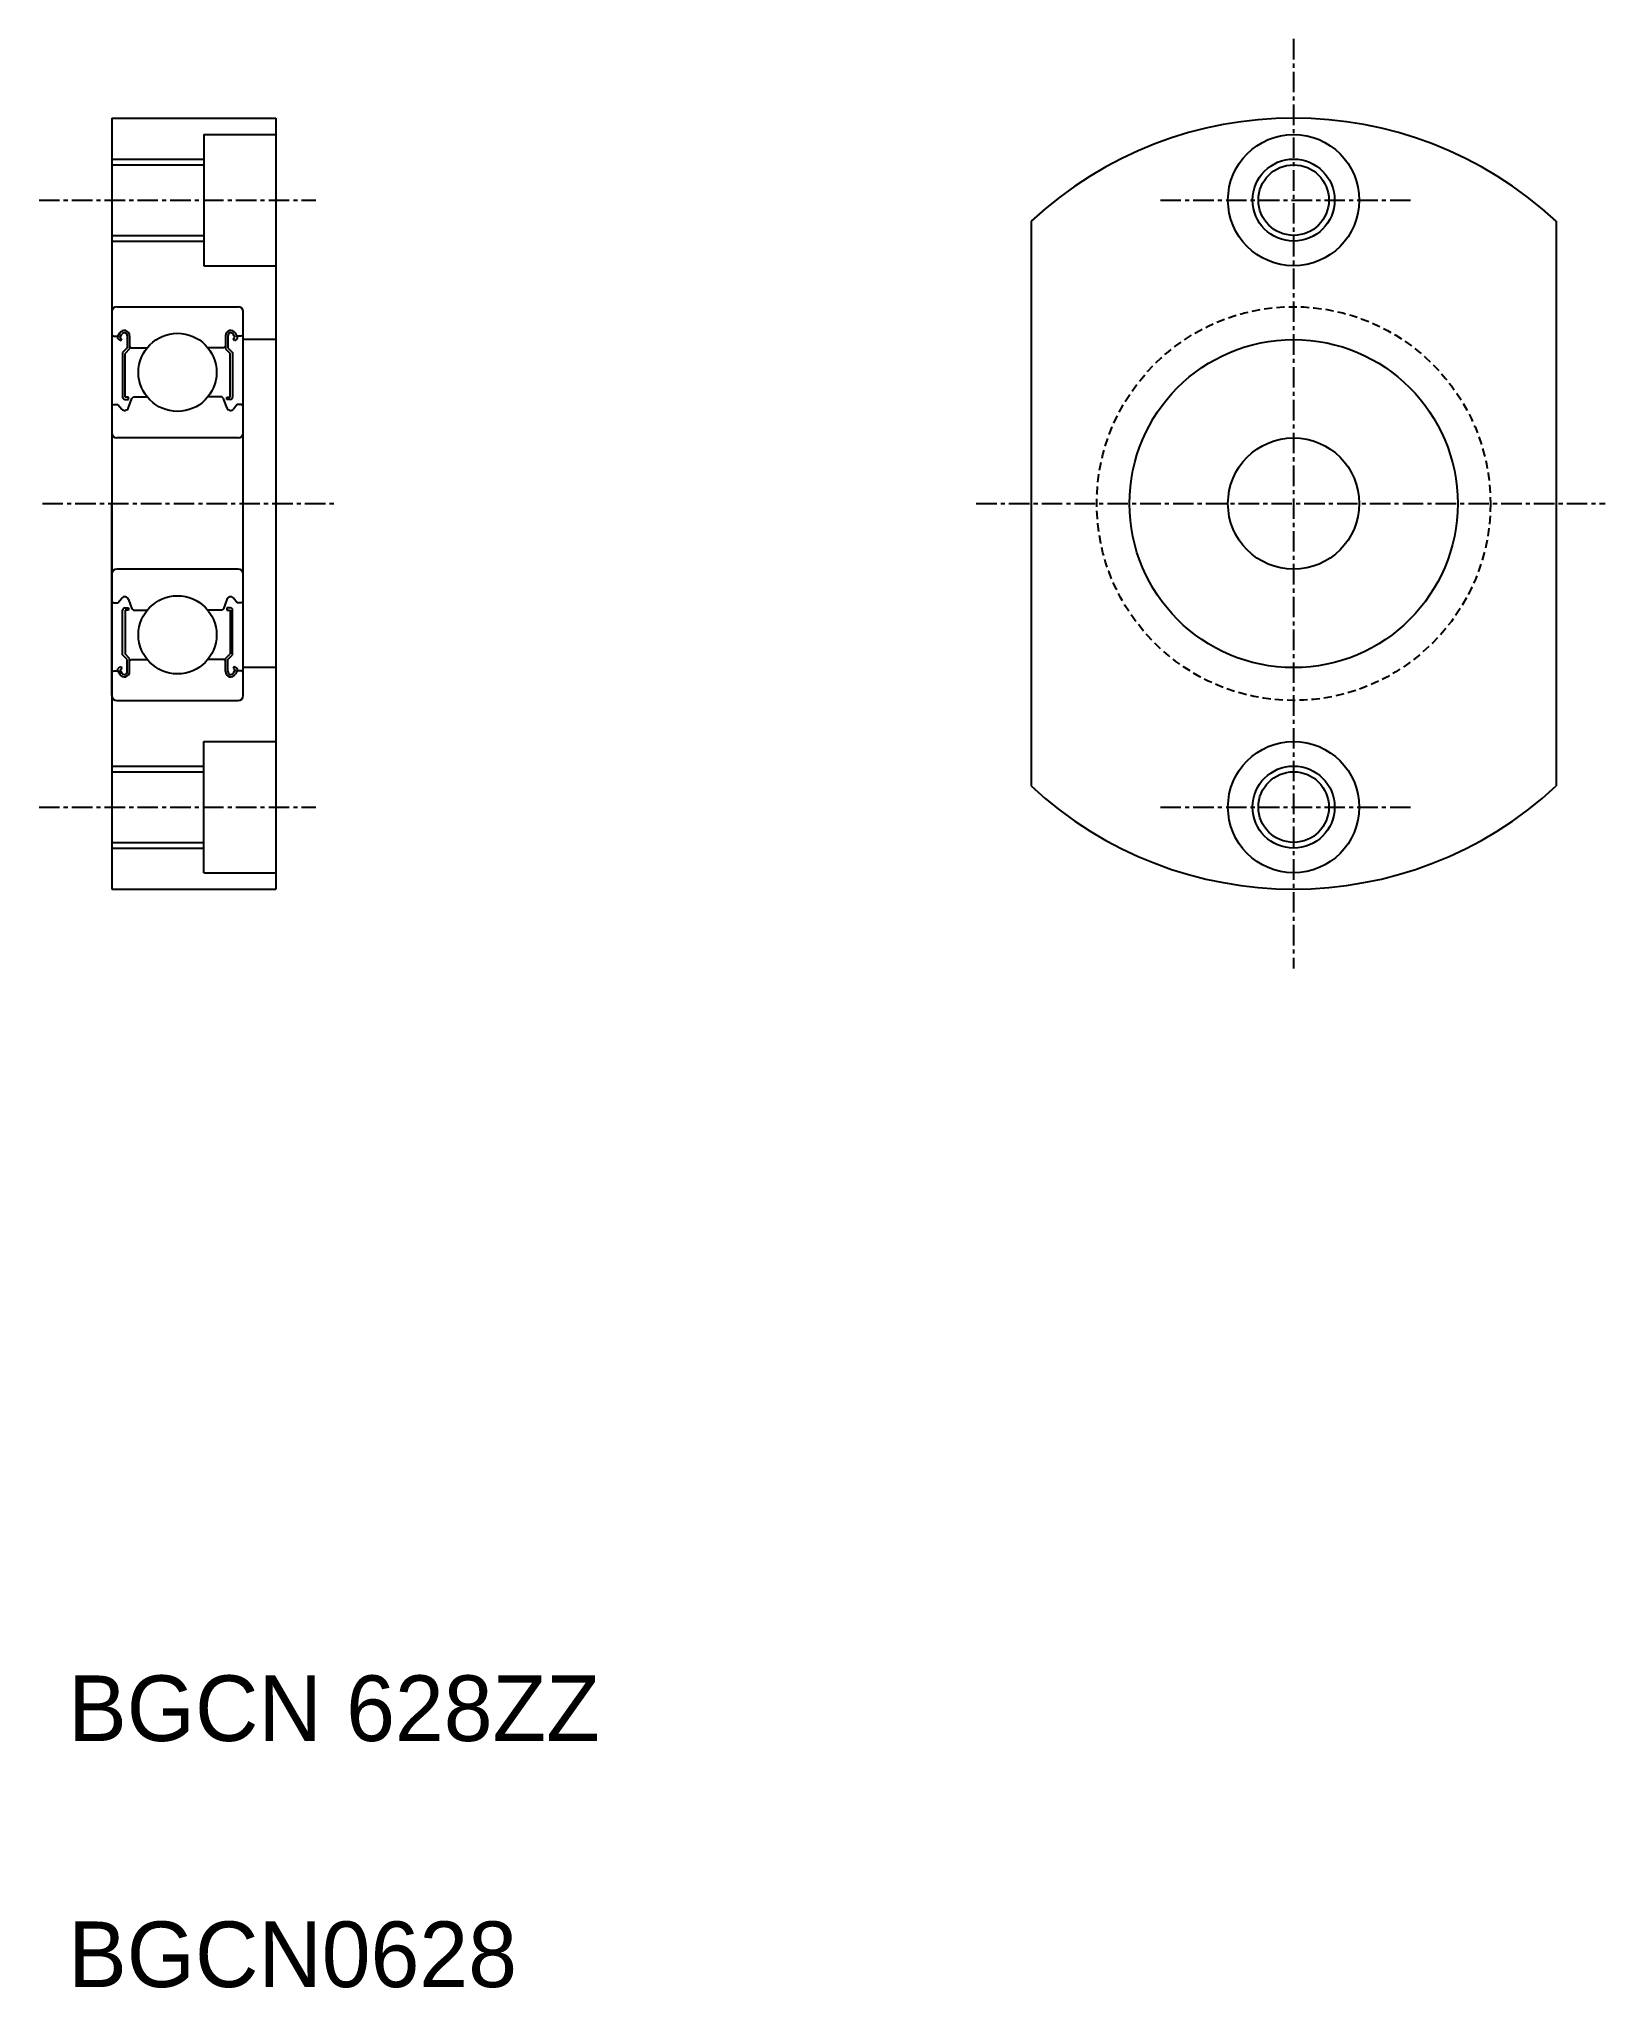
# Model space of a CAD drawing. Extents: x 188 to 284, y 86 to 205.
import ezdxf

# ---------------------------------------------------------------- set-up
doc = ezdxf.new("R2010")
doc.units = 0
doc.linetypes.add('CENTER', pattern=[2, 1.25, -0.25, 0.25, -0.25])
doc.linetypes.add('DASHED', pattern=[0.75, 0.5, -0.25])
doc.layers.get('0').update_dxf_attribs({"linetype": 'CONTINUOUS'})
doc.layers.add('CENTER', color=1, linetype='CENTER')

msp = doc.modelspace()

# ---------------------------------------------------------------- linework, layer by layer
at = {"color": 7, "linetype": 'CONTINUOUS'}
for p, q in [((192.56, 200.09), (192.56, 153.09)), ((192.56, 200.09), (202.56, 200.09)), ((202.56, 200.09), (202.56, 153.09)), ((198.16, 199.09), (202.56, 199.09)), ((198.16, 199.09), (198.16, 191.09)), ((192.56, 197.24), (198.16, 197.24)), ((248.59, 193.8), (248.59, 159.38)), ((280.59, 193.8), (280.59, 159.38)), ((192.56, 192.94), (198.16, 192.94)), ((198.16, 191.09), (202.56, 191.09)), ((192.86, 188.59), (200.26, 188.59)), ((200.56, 164.89), (200.56, 188.29)), ((192.56, 186.89), (192.66, 186.79)), ((192.66, 186.79), (192.92, 186.79)), ((192.92, 186.79), (193.04, 186.99)), ((192.98, 186.59), (193.1, 186.52)), ((193.05, 186.72), (193.17, 186.91)), ((193.17, 186.64), (193.05, 186.72)), ((193.1, 186.52), (193.17, 186.64)), ((193.5, 186.82), (193.5, 186.09)), ((193.64, 186.82), (193.64, 186.03)), ((199.49, 186.82), (199.49, 186.03)), ((199.63, 186.82), (199.63, 186.09)), ((200.08, 186.72), (199.96, 186.91)), ((199.96, 186.64), (200.08, 186.72)), ((200.03, 186.52), (199.96, 186.64)), ((200.15, 186.59), (200.03, 186.52)), ((200.2, 186.79), (200.09, 186.99)), ((200.46, 186.79), (200.2, 186.79)), ((200.56, 186.89), (200.46, 186.79)), ((202.56, 186.59), (200.56, 186.59)), ((193.5, 186.09), (193.21, 185.8)), ((193.21, 185.8), (193.21, 183.08)), ((193.64, 186.03), (193.36, 185.74)), ((193.36, 183.08), (193.36, 185.74)), ((193.64, 186.19), (193.74, 186.09)), ((193.74, 186.09), (194.72, 186.09)), ((199.39, 186.09), (198.41, 186.09)), ((199.49, 186.19), (199.39, 186.09)), ((199.49, 186.03), (199.77, 185.74)), ((199.63, 186.09), (199.92, 185.8)), ((199.77, 183.08), (199.77, 185.74)), ((199.92, 185.8), (199.92, 183.08)), ((193.57, 183.08), (193.36, 183.08)), ((193.57, 182.94), (193.57, 183.08)), ((193.57, 182.44), (193.77, 182.99)), ((193.77, 182.99), (193.87, 183.09)), ((193.87, 183.09), (194.72, 183.09)), ((199.26, 183.09), (198.41, 183.09)), ((199.36, 182.99), (199.26, 183.09)), ((199.56, 182.44), (199.36, 182.99)), ((199.56, 182.94), (199.56, 183.08)), ((199.56, 183.08), (199.77, 183.08)), ((192.56, 182.54), (192.66, 182.64)), ((192.66, 182.64), (192.92, 182.64)), ((192.92, 182.64), (193.16, 182.35)), ((193.36, 182.94), (193.57, 182.94)), ((199.77, 182.94), (199.56, 182.94)), ((200.2, 182.64), (199.97, 182.35)), ((200.46, 182.64), (200.2, 182.64)), ((200.56, 182.54), (200.46, 182.64)), ((200.26, 180.59), (192.86, 180.59)), ((192.56, 164.89), (192.56, 176.59)), ((200.26, 172.59), (192.86, 172.59)), ((192.56, 170.64), (192.66, 170.54)), ((192.66, 170.54), (192.92, 170.54)), ((192.92, 170.54), (193.16, 170.82)), ((193.21, 167.38), (193.21, 170.09)), ((193.36, 170.24), (193.57, 170.24)), ((193.36, 170.09), (193.36, 167.43)), ((193.57, 170.09), (193.36, 170.09)), ((193.57, 170.74), (193.77, 170.18)), ((193.57, 170.24), (193.57, 170.09)), ((193.77, 170.18), (193.87, 170.09)), ((193.87, 170.09), (194.72, 170.09)), ((199.26, 170.09), (198.41, 170.09)), ((199.36, 170.18), (199.26, 170.09)), ((199.56, 170.74), (199.36, 170.18)), ((199.56, 170.24), (199.56, 170.09)), ((199.77, 170.24), (199.56, 170.24)), ((199.56, 170.09), (199.77, 170.09)), ((199.77, 170.09), (199.77, 167.43)), ((199.92, 167.38), (199.92, 170.09)), ((200.2, 170.54), (199.97, 170.82)), ((200.46, 170.54), (200.2, 170.54)), ((200.56, 170.64), (200.46, 170.54)), ((192.56, 166.29), (192.66, 166.39)), ((192.66, 166.39), (192.92, 166.39)), ((192.92, 166.39), (193.04, 166.19)), ((192.98, 166.58), (193.1, 166.66)), ((193.17, 166.53), (193.05, 166.46)), ((193.05, 166.46), (193.17, 166.26)), ((193.1, 166.66), (193.17, 166.53)), ((193.5, 167.09), (193.21, 167.38)), ((193.64, 167.15), (193.36, 167.43)), ((193.5, 166.35), (193.5, 167.09)), ((193.64, 166.35), (193.64, 167.15)), ((193.64, 166.99), (193.74, 167.09)), ((193.74, 167.09), (194.72, 167.09)), ((199.39, 167.09), (198.41, 167.09)), ((199.49, 166.99), (199.39, 167.09)), ((199.49, 167.15), (199.77, 167.43)), ((199.49, 166.35), (199.49, 167.15)), ((199.63, 167.09), (199.92, 167.38)), ((199.63, 166.35), (199.63, 167.09)), ((200.03, 166.66), (199.96, 166.53)), ((199.96, 166.53), (200.08, 166.46)), ((200.08, 166.46), (199.96, 166.26)), ((200.15, 166.58), (200.03, 166.66)), ((200.2, 166.39), (200.09, 166.19)), ((200.46, 166.39), (200.2, 166.39)), ((200.56, 166.29), (200.46, 166.39)), ((202.56, 166.59), (200.56, 166.59)), ((192.86, 164.59), (200.26, 164.59)), ((198.16, 154.09), (198.16, 162.09)), ((198.16, 162.09), (202.56, 162.09)), ((192.56, 160.24), (198.16, 160.24)), ((192.56, 155.94), (198.16, 155.94)), ((198.16, 154.09), (202.56, 154.09)), ((192.56, 153.09), (202.56, 153.09))]:
    msp.add_line(p, q, dxfattribs=at)
at = {"color": 3, "linetype": 'CONTINUOUS'}
for p, q in [((192.56, 197.59), (198.16, 197.59)), ((192.56, 192.59), (198.16, 192.59)), ((192.56, 160.59), (198.16, 160.59)), ((192.56, 155.59), (198.16, 155.59))]:
    msp.add_line(p, q, dxfattribs=at)
at = {"color": 7, "linetype": 'CONTINUOUS'}
for centre, radius in [((264.59, 195.09), 4), ((264.59, 195.09), 2.15), ((196.56, 184.59), 2.38), ((264.59, 176.59), 10), ((264.59, 176.59), 4), ((196.56, 168.59), 2.38), ((264.59, 158.09), 4), ((264.59, 158.09), 2.15)]:
    msp.add_circle(centre, radius, dxfattribs=at)
at = {"color": 3, "linetype": 'CONTINUOUS'}
for centre in [(264.59, 195.09), (264.59, 158.09)]:
    msp.add_circle(centre, 2.5, dxfattribs=at)
at = {"color": 3, "linetype": 'DASHED'}
msp.add_circle((264.59, 176.59), 12, dxfattribs=at)
at = {"color": 7, "linetype": 'CONTINUOUS'}
for centre, radius, start, end in [((264.59, 176.59), 23.5, 47.0898, 132.9102), ((192.86, 188.29), 0.3, 90, 180), ((200.26, 188.29), 0.3, 0, 90), ((193.05, 186.72), 0.144, 149.9888, 240.0043), ((193.32, 186.82), 0.323, 0, 150.0014), ((193.32, 186.82), 0.179, 0, 150.0026), ((199.81, 186.82), 0.323, 29.9986, 180), ((199.81, 186.82), 0.179, 29.9974, 180), ((200.08, 186.72), 0.144, 299.9957, 30.0112), ((193.36, 183.08), 0.144, 180.0001, 270), ((199.77, 183.08), 0.144, 270, 359.9999), ((193.34, 182.51), 0.241, 220.0019, 343.1525), ((199.79, 182.51), 0.241, 196.8475, 319.9981), ((192.86, 180.89), 0.3, 180, 270), ((200.26, 180.89), 0.3, 270, 0), ((192.86, 172.29), 0.3, 90, 180), ((200.26, 172.29), 0.3, 0, 90), ((193.34, 170.67), 0.241, 16.8475, 139.9981), ((193.36, 170.09), 0.144, 90, 179.9999), ((199.79, 170.67), 0.241, 40.0019, 163.1525), ((199.77, 170.09), 0.144, 0.0001, 90), ((193.05, 166.46), 0.144, 119.9957, 210.0112), ((193.32, 166.35), 0.323, 209.9986, 0), ((193.32, 166.35), 0.179, 209.9974, 0), ((199.81, 166.35), 0.323, 180, 330.0014), ((199.81, 166.35), 0.179, 180, 330.0026), ((200.08, 166.46), 0.144, 329.9888, 60.0043), ((192.86, 164.89), 0.3, 180, 270), ((200.26, 164.89), 0.3, 270, 0), ((264.59, 176.59), 23.5, 227.0898, 312.9102)]:
    msp.add_arc(centre, radius, start, end, dxfattribs=at)
at = {"layer": 'CENTER', "color": 1, "linetype": 'CENTER'}
for p, q in [((264.59, 204.91), (264.59, 148.26)), ((188.12, 195.09), (204.99, 195.09)), ((256.47, 195.09), (271.93, 195.09)), ((188.33, 176.59), (206.14, 176.59)), ((245.24, 176.59), (283.57, 176.59)), ((188.12, 158.09), (204.99, 158.09)), ((256.47, 158.09), (271.93, 158.09))]:
    msp.add_line(p, q, dxfattribs=at)

# ---------------------------------------------------------------- texts
at = {"color": 7, "linetype": 'CONTINUOUS'}
for s, p in [('BGCN 628ZZ', (189.9, 101.16)), ('BGCN0628', (189.9, 86.16))]:
    msp.add_text(s, height=4, dxfattribs=at).set_placement(p)

doc.saveas('drawing.dxf')
